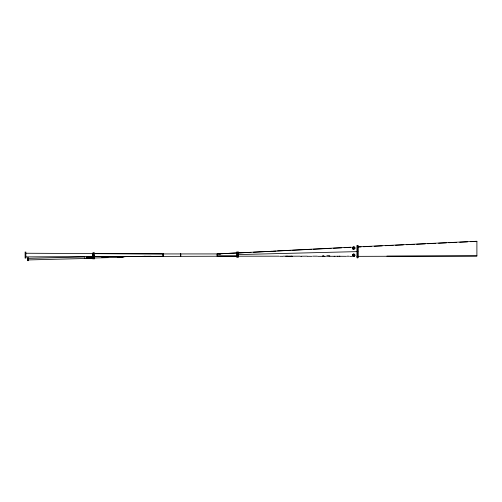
<?xml version="1.0" encoding="UTF-8"?>
<svg xmlns="http://www.w3.org/2000/svg" width="502" height="502" viewBox="0 0 502 502"><rect width="100%" height="100%" fill="white"/><g stroke="black" fill="none" stroke-linecap="round" stroke-linejoin="round"><path stroke-width="0.75" d="M27.836 259.208L27.761 257.658L27.855 260.745L27.805 259.233M92.864 255.355L94.426 255.355M93.673 255.198L93.673 252.675L93.617 258.969L93.673 256.453M94.426 256.29L92.864 256.29M352.548 254.934C352.636 253.472 355.385 253.924 354.751 255.305C354.017 256.541 352.14 254.533 352.548 255.512M352.755 247.982C359.005 247.216 350.12 251.577 353.389 247.706M357.945 251.577L357.964 245.516M352.649 248.302L353.672 247.812L354.745 248.176M163.564 256.252L163.564 253.88M180.789 256.252L180.789 253.88M356.916 245.472L356.935 257.783L357.945 257.783L357.945 245.497M357.964 246.858L476.9 241.255L476.9 256.033L357.92 256.353M311.591 249.306L292.566 250.253M322.409 255.926L323.74 255.8M277.499 250.918L351.136 247.21M273.201 251.257L276.106 251.088M291.028 250.329L238.4 252.901M253.441 252.211L271.933 251.295M237.866 253.002L250.962 252.324M313.185 249.237L322.742 248.76M329.852 248.434L328.647 248.496L331.056 248.377L323.144 248.735M162.73 253.93L95.173 253.667M217.617 253.899L237.264 252.926L217.617 253.937L217.617 256.233M341.272 247.831L333.453 248.22M344.159 247.687L351.187 247.335M357.92 247.003L361.051 246.852M363.398 246.746L371.229 246.375M374.36 246.231L382.185 245.861M385.316 245.71L393.141 245.346M395.494 245.233L403.319 244.863M406.451 244.719L414.282 244.348M416.629 244.242L425.238 243.834M427.585 243.721L435.416 243.357M438.547 243.206L446.372 242.836M448.719 242.73L456.55 242.359M459.681 242.215L467.506 241.845M470.638 241.694L476.9 241.399M337.89 256.271L329.939 256.296M334.119 256.327L334.872 256.309M118.823 257.388L122.519 257.294M288.079 256.309L292.064 256.315M353.715 249.356L354.826 248.459L353.747 247.806L352.605 248.477L353.715 249.356L353.715 248.509M28.733 258.354L84.838 256.949L84.876 258.58L93.284 258.078M93.284 256.974L86.677 257.137L86.708 258.304L93.284 258.135L92.864 258.135M86.677 257.2L93.284 257.037M101.78 257.363L107.993 257.206M122.72 256.836L125.08 256.779M142.116 256.353L145.279 256.271M94.012 258.009L123.429 257.225M117.405 257.419L118.29 257.4M237.866 254.589L357.386 251.615M27.993 259.942L84.876 258.517M27.83 260.569L28.47 260.519M350.063 256.346L351.758 256.346M119.595 256.497L94.012 256.641L94.426 256.641M118.811 256.503L163.395 256.277M341.272 247.724L341.711 247.718M272.555 251.307L272.906 251.301M285.713 256.208L292.089 256.177M326.432 256.315L323.263 256.315M94.012 256.566L237.553 256.189L217.36 256.171M26.154 256.886L92.732 256.566M144.444 256.296L151.146 256.271M300.572 256.302L301.614 256.296M217.617 256.208L237.264 256.183M282.5 256.302L279.846 256.296M386.879 256.127L476.9 255.882M236.825 252.399L237.553 252.399M93.284 253.497L92.732 253.497L92.732 256.641M93.284 253.566L26.154 253.246M220.503 253.93L163.47 253.93L163.464 256.233M236.825 253.987L238.337 253.987M236.825 255.054L237.553 255.054M236.825 255.198L238.337 255.198M353.715 255.543L354.826 254.853L353.747 253.949L352.605 254.796L353.715 255.543L353.715 256.296M326.777 255.8L329.814 255.8M238.437 256.208L279.087 256.171M282.933 256.208L287.684 256.171M291.524 256.208L300.196 256.171M301.671 256.208L307.23 256.171M312.702 256.171L317.389 256.171M322.755 256.208L324.311 256.208M327.436 256.208L329.776 256.208M346.945 256.171L349.298 256.208M236.825 256.277L237.264 256.277L217.673 256.233M317.998 256.327L322.516 256.321M356.916 256.353L357.386 256.353M92.864 256.641L93.284 256.641M236.825 256.779L238.337 256.779M94.012 258.135L94.426 258.135M346.261 256.315L337.539 256.252M95.236 253.598L162.73 253.855L162.73 256.277M339.189 256.202L339.892 256.208M311.849 256.321L307.538 256.296M220.359 253.987L219.65 253.968M354.23 247.718L354.732 247.975M180.444 256.233L180.456 253.88M357.945 251.659L357.964 257.714M28.463 260.249L27.823 260.268M28.382 257.626L28.457 260.726M352.548 247.724L352.548 248.415M238.337 251.809L238.337 257.375M237.553 251.809L237.553 257.375M236.825 251.809L236.825 257.375M217.397 253.899L217.397 256.233M217.379 253.88L217.379 256.252M180.651 253.88L180.651 256.252M163.37 253.855L163.332 256.277M94.401 252.675L94.401 258.969M92.889 252.675L92.889 258.969M25.853 251.966L25.884 258.097L25.1 258.097L25.125 251.966M217.197 256.252L217.178 253.899L217.197 256.252M357.455 257.783L357.455 245.453L357.424 257.783M353 248.327A1.111 0.784 0 0 0 354.807 247.856A1.111 0.784 0 0 0 353.333 246.984A1.111 0.784 0 0 0 353 248.327M353.132 248.44A1.167 0.822 0 0 0 354.876 247.724A1.167 0.822 0 0 0 353.132 247.009A1.167 0.822 0 0 0 353.132 248.44M353 256.114A1.111 0.784 0 0 0 354.807 255.65A1.111 0.784 0 0 0 353.333 254.771A1.111 0.784 0 0 0 353 256.114M353.132 256.227A1.167 0.822 0 0 0 354.876 255.512A1.167 0.822 0 0 0 353.132 254.796A1.167 0.822 0 0 0 353.132 256.227"/></g></svg>
